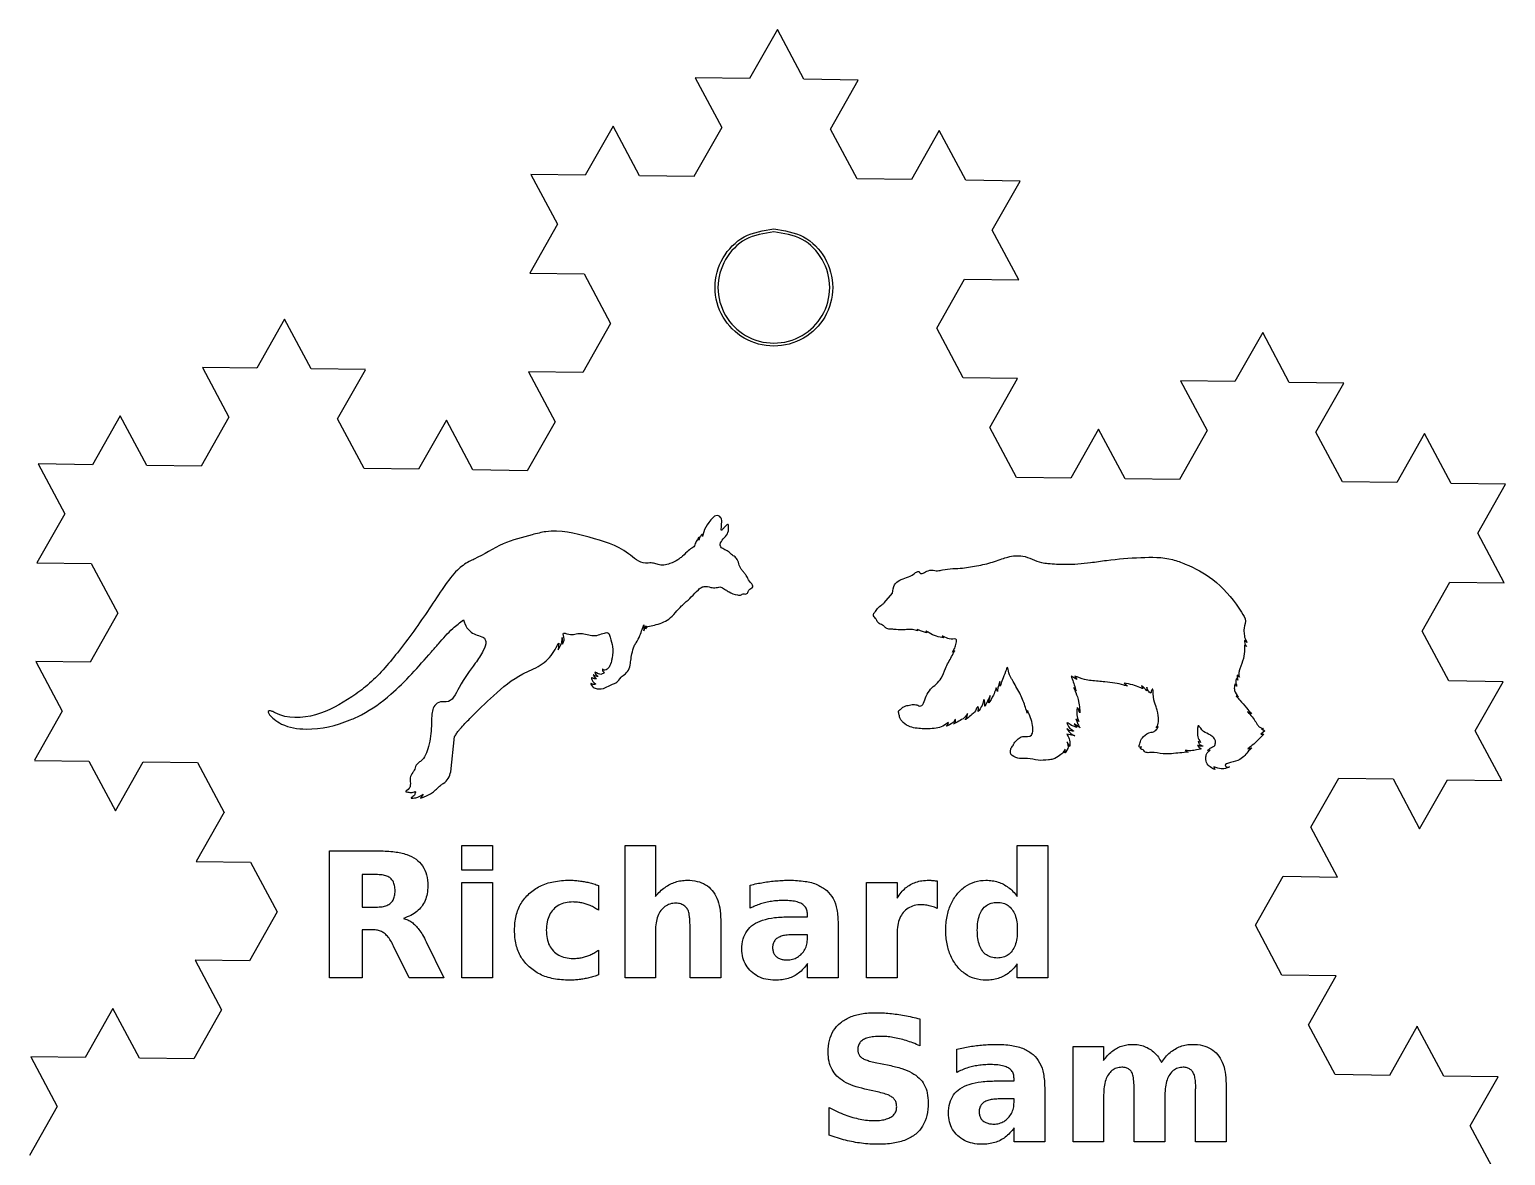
# Model space of a CAD drawing. Extents: x 18.9 to 84.9, y 17.1 to 96.4.
# Drawn here: x 19.1 to 84.9, y 46.2 to 96.4 of the extents above; entities that cross this region are included whole.
import ezdxf

# ---------------------------------------------------------------- set-up
doc = ezdxf.new("R2010")
doc.units = 0
doc.layers.get('0').update_dxf_attribs({"linetype": 'CONTINUOUS'})

msp = doc.modelspace()

# ---------------------------------------------------------------- linework, layer by layer
at = {"color": 7}
for points in [[(52.415824, 96.415507), (51.176079, 94.2291)], [(53.600361, 94.195403), (52.415824, 96.415507)], [(48.751763, 94.262738), (49.936333, 92.042693), (48.696588, 89.856285)], [(51.17648, 94.229808), (48.751579, 94.262413)], [(54.785735, 91.976775), (56.025078, 94.162473), (53.600578, 94.195787)], [(45.087702, 92.109969), (43.847589, 89.922912)], [(46.272239, 89.889865), (45.087334, 92.109319)], [(55.970272, 89.756671), (54.785333, 91.976066)], [(60.81887, 89.689336), (59.634333, 91.90944), (58.394588, 89.723033)], [(41.422804, 89.955724), (42.607836, 87.73649)], [(43.847522, 89.922794), (41.42308, 89.95621)], [(48.696957, 89.856935), (46.272089, 89.889599)], [(58.394989, 89.723741), (55.970088, 89.756346)], [(62.004244, 87.470707), (63.243588, 89.656406), (60.819088, 89.689719)], [(42.608178, 87.737095), (41.36809, 85.550083)], [(63.188781, 85.250604), (62.003834, 87.469984)], [(41.367998, 85.54992), (43.79259, 85.51677)], [(43.792715, 85.51699), (44.977345, 83.297049)], [(59.524721, 83.097834), (60.764089, 85.283577), (63.188588, 85.250264)], [(30.430622, 83.497415), (29.1906, 81.310521)], [(31.615158, 81.27731), (30.430345, 83.496928)], [(44.977253, 83.296887), (43.7376, 81.110642)], [(60.709257, 80.877731), (59.524344, 83.09717)], [(75.255887, 80.677203), (74.071352, 82.897305), (72.831607, 80.710898)], [(26.765725, 81.34317), (27.950854, 79.124113)], [(29.190442, 81.310242), (26.766101, 81.343834)], [(34.039877, 81.244382), (31.615099, 81.277206)], [(32.799697, 79.057208), (34.0396, 81.243895)], [(43.737909, 81.111188), (41.3131, 81.143955)], [(41.313192, 81.144117), (42.497855, 78.924235)], [(63.133975, 80.844801), (60.709098, 80.87745)], [(61.893795, 78.657626), (63.133598, 80.844137)], [(70.40729, 80.744537), (71.591862, 78.52449), (70.352117, 76.338083)], [(72.832009, 80.711606), (70.407106, 80.744212)], [(76.441262, 78.458573), (77.680606, 80.644272), (75.256104, 80.677586)], [(23.101664, 79.190401), (21.862102, 77.004317)], [(24.286201, 76.970296), (23.101848, 79.190725)], [(27.951097, 79.124541), (26.711102, 76.937692)], [(33.984233, 76.837103), (32.799855, 79.057487)], [(37.649131, 78.991348), (36.40911, 76.804454)], [(38.833667, 76.771243), (37.648855, 78.990861)], [(42.497729, 78.924013), (41.258109, 76.737828)], [(63.078332, 76.437522), (61.893853, 78.657729)], [(66.743229, 78.591767), (65.503116, 76.40471)], [(67.927767, 76.371663), (66.742861, 78.591118)], [(77.625799, 76.238469), (76.44086, 78.457865)], [(82.474397, 76.171135), (81.28986, 78.391239), (80.050115, 76.204831)], [(21.86232, 77.004702), (19.437589, 77.03764), (20.622344, 74.817921)], [(26.710918, 76.937367), (24.286603, 76.971005)], [(36.408952, 76.804175), (33.98461, 76.837767)], [(41.258386, 76.738315), (38.833609, 76.771139)], [(65.503049, 76.404593), (63.078608, 76.438009)], [(70.352485, 76.338733), (67.927616, 76.371398)], [(80.050517, 76.20554), (77.625615, 76.238145)], [(83.659771, 73.952506), (84.899115, 76.138205), (82.474615, 76.171518)], [(20.62214, 74.817527), (19.382598, 72.631513)], [(48.91387, 73.635172), (48.91387, 73.774062)], [(49.070821, 73.804256), (49.070821, 73.91899)], [(84.844309, 71.732402), (83.659361, 73.951783)], [(19.382796, 72.631828), (21.807099, 72.598199)], [(21.807514, 72.598899), (22.991852, 70.378479)], [(51.210869, 71.753145), (51.128152, 71.875928)], [(57.184605, 70.838504), (57.552952, 71.277083)], [(81.180248, 69.579633), (82.419616, 71.765376), (84.844116, 71.732063)], [(22.992051, 70.378795), (21.752107, 68.192072)], [(46.381442, 69.65977), (46.459921, 69.861057), (46.459921, 69.599381), (46.549, 69.824825), (46.549, 69.683921), (46.629595, 69.790604)], [(42.822487, 69.291406), (42.828837, 69.001553)], [(58.658024, 69.656682), (58.664851, 69.598093)], [(59.034937, 69.591396), (59.103469, 69.50937)], [(59.768206, 69.363738), (59.843591, 69.281715)], [(73.362788, 69.079171), (73.258283, 69.166216)], [(82.364785, 67.359529), (81.179871, 69.578969)], [(42.6613, 69.045831), (42.637964, 68.751953)], [(60.32844, 68.707545), (60.222217, 68.640587)], [(73.362788, 68.896709), (73.258283, 68.948602)], [(21.751871, 68.191622), (19.3276, 68.22537)], [(19.32799, 68.226025), (20.512354, 66.00565)], [(44.659225, 67.016876), (45.024029, 67.19602)], [(62.356878, 67.127305), (62.348306, 67.333201)], [(65.690869, 67.579274), (65.769678, 67.428621), (65.52297, 67.579274)], [(67.887252, 67.267918), (68.036305, 67.12898)], [(72.915632, 67.127332), (72.84539, 67.229445)], [(72.960177, 67.400186), (72.881368, 67.46045)], [(73.030435, 67.529083), (72.943059, 67.639562)], [(84.789504, 67.326599), (82.364626, 67.359249)], [(83.549324, 65.139424), (84.789127, 67.325934)], [(62.235228, 66.887929), (62.182121, 67.058675)], [(65.743982, 66.914712), (65.639471, 67.060347)], [(68.665066, 67.154089), (68.726743, 67.016823)], [(68.901498, 67.077087), (68.892925, 66.914712)], [(72.985876, 66.648579), (72.889936, 66.682056)], [(20.512526, 66.00592), (19.27261, 63.819244)], [(63.57329, 66.04258), (63.564717, 65.922054)], [(73.563239, 65.895294), (73.388487, 65.98067)], [(60.045695, 65.510259), (59.793907, 65.337862)], [(65.918731, 65.265861), (65.656606, 65.453345), (65.779957, 65.282598)], [(65.867333, 65.547087), (65.735414, 65.667612)], [(69.408617, 65.32445), (69.321243, 65.272555)], [(74.108053, 65.239104), (74.010396, 65.220689), (74.16459, 65.135316), (73.984699, 64.993031), (74.120044, 64.993031)], [(37.842478, 63.313191), (38.018519, 64.875177)], [(65.684016, 64.91433), (65.334515, 64.98296)], [(71.296615, 64.621399), (71.183542, 64.664921)], [(84.733858, 62.919322), (83.549382, 65.139527)], [(70.606177, 64.261497), (70.746662, 64.184493)], [(71.718072, 64.278245), (71.605, 64.261497)], [(73.407334, 64.33851), (73.582086, 64.382034)], [(19.272346, 63.818746), (21.697108, 63.785928)], [(21.697063, 63.785816), (22.881865, 61.56621)], [(22.881601, 61.565712), (24.121609, 63.752616)], [(24.121781, 63.752886), (26.546131, 63.719309)], [(26.546499, 63.719959), (27.730885, 61.499587)], [(71.88426, 63.526638), (71.937369, 63.404438)], [(76.2212, 60.833886), (77.460636, 63.019747)], [(77.460544, 63.019585), (79.885136, 62.986434)], [(79.885261, 62.986655), (81.069892, 60.766713)], [(81.0698, 60.766551), (82.309637, 62.95312)], [(82.30998, 62.953725), (84.734134, 62.919808)], [(36.608081, 62.308772), (36.502033, 62.129628)], [(27.731036, 61.499853), (26.491141, 59.313182)], [(77.405738, 58.613782), (76.220891, 60.83334)], [(46.97703, 56.21184), (46.97703, 54.123767), (45.620353, 54.123767), (45.620353, 60.020393), (46.97703, 60.020393), (46.97703, 57.74663)], [(63.120749, 57.74663), (63.120749, 60.020393), (64.485007, 60.020393), (64.485007, 54.123767), (63.120749, 54.123767), (63.120749, 54.737683)], [(26.490855, 59.312678), (28.915641, 59.27987)], [(28.915573, 59.279749), (30.100388, 57.060135)], [(33.891524, 56.264895), (33.891524, 54.123767), (32.432527, 54.123767), (32.432527, 59.781649), (34.660814, 59.781649)], [(34.50544, 58.724348), (33.891524, 58.724348), (33.891524, 57.272931), (34.50544, 57.272931)], [(73.741677, 56.461013), (74.981146, 58.646933)], [(74.98102, 58.646711), (77.405645, 58.61362)], [(44.441785, 58.23549), (44.441785, 57.128923)], [(51.206228, 57.219874), (51.206228, 58.254437)], [(57.754668, 56.079205), (57.754668, 54.123767), (56.397991, 54.123767), (56.397991, 58.368126), (57.754668, 58.368126), (57.754668, 57.670838)], [(59.547151, 58.440151), (59.55094, 57.212296)], [(30.10011, 57.059645), (28.860641, 54.873725)], [(49.887449, 56.708278), (49.887449, 54.123767), (48.523189, 54.123767), (48.523189, 54.544412), (48.523189, 56.094363)], [(52.960818, 56.840914), (53.760423, 56.840914), (53.760423, 56.947022)], [(34.304592, 56.264895), (33.891524, 56.264895)], [(53.760423, 55.878354), (53.760423, 56.033728), (53.055557, 56.033728)], [(55.12847, 56.545327), (55.12847, 54.123767), (53.760423, 54.123767), (53.760423, 54.752843)], [(74.926213, 54.240907), (73.741401, 56.460526)], [(36.748887, 55.730561), (37.540914, 54.123767), (35.987175, 54.123767), (35.297467, 55.52971)], [(44.441785, 55.359178), (44.441785, 54.248825)], [(26.436049, 54.906875), (27.620897, 52.687319)], [(28.860767, 54.873946), (26.436143, 54.907041)], [(77.350933, 54.207978), (74.926147, 54.24079)], [(76.110753, 52.020805), (77.350648, 54.207476)], [(22.77199, 52.754109), (21.532152, 50.567538)], [(23.956527, 50.534005), (22.771896, 52.753944)], [(27.620588, 52.686774), (26.381151, 50.50091)], [(58.773618, 52.283519), (58.773618, 51.086001)], [(77.295287, 49.800701), (76.110904, 52.021071)], [(80.960187, 51.954945), (79.720166, 49.76805)], [(82.144722, 49.73484), (80.959911, 51.954458)], [(60.422094, 49.899856), (60.422094, 50.934419)], [(66.970521, 48.89182), (66.970521, 46.803749), (65.606263, 46.803749), (65.606263, 51.048105), (66.970521, 51.048105), (66.970521, 50.426612)], [(21.53181, 50.566934), (19.107644, 50.600837)], [(19.107929, 50.60134), (20.292398, 48.381115)], [(26.381245, 50.501075), (23.956653, 50.534226)], [(56.784073, 50.343239), (57.405569, 50.218184)], [(62.176681, 49.520896), (62.976289, 49.520896), (62.976289, 49.627004)], [(72.435143, 49.38826), (72.435143, 46.803749), (71.070885, 46.803749), (71.070885, 49.016878)], [(79.720008, 49.767772), (77.295655, 49.801351)], [(84.569442, 49.701911), (82.144664, 49.734737)], [(83.329262, 47.514738), (84.569166, 49.701424)], [(56.878815, 49.032036), (56.314163, 49.157094)], [(64.344336, 49.225306), (64.344336, 46.803749), (62.976289, 46.803749), (62.976289, 47.432823)], [(69.702826, 48.888031), (69.702826, 46.803749), (68.338568, 46.803749), (68.338568, 49.016878)], [(20.292466, 48.381236), (19.052654, 46.194709)], [(54.730108, 47.099336), (54.730108, 48.330959)], [(62.976289, 48.558336), (62.976289, 48.71371), (62.271423, 48.71371)], [(84.513797, 45.294633), (83.329413, 47.515004)]]:
    msp.add_lwpolyline(points, dxfattribs=at)
for points in [[(52.260376, 87.519722)], [(52.260376, 87.387431)], [(38.417241, 70.088506)], [(38.344311, 60.020393), (39.700988, 60.020393), (39.700988, 58.913829), (38.344311, 58.913829)], [(38.344311, 58.368126), (39.700988, 58.368126), (39.700988, 54.123767), (38.344311, 54.123767)], [(44.441785, 58.23549)], [(63.120749, 57.74663)], [(49.887449, 56.708278)], [(55.12847, 56.545327)], [(62.226402, 54.999165)], [(58.773618, 52.283519)], [(69.547452, 50.343239)], [(64.344336, 49.225306)]]:
    msp.add_lwpolyline(points, close=True, dxfattribs=at)
for points, knots in [([(52.260376, 87.519722), (51.797955, 87.447998), (50.887592, 87.306796), (49.883117, 86.268207), (49.509554, 84.910375), (49.883117, 83.538395), (50.887592, 82.541544), (52.260376, 82.171681), (53.63316, 82.541544), (54.637636, 83.538394), (55.0112, 84.910375), (54.637636, 86.268207), (53.63316, 87.306796), (52.722796, 87.447998), (52.260376, 87.519722)], [0, 0, 0, 0, 1.371679, 2.700411, 4.066284, 5.432157, 6.760889, 8.132568, 9.504248, 10.832981, 12.198854, 13.564727, 14.89346, 16.26514, 16.26514, 16.26514, 16.26514]), ([(52.260376, 87.387431), (52.699786, 87.319527), (53.564395, 87.185916), (54.518566, 86.199648), (54.87224, 84.910247), (54.518566, 83.607462), (53.564395, 82.660667), (52.260376, 82.3106), (50.956358, 82.660667), (50.002188, 83.607462), (49.648514, 84.910247), (50.002188, 86.199648), (50.956358, 87.185916), (51.820966, 87.319527), (52.260376, 87.387431)], [0, 0, 0, 0, 1.303271, 2.564393, 3.861498, 5.158602, 6.419724, 7.722995, 9.026265, 10.287386, 11.584491, 12.881595, 14.142717, 15.445986, 15.445986, 15.445986, 15.445986]), ([(51.128152, 71.875928), (51.094876, 71.939919), (51.039455, 72.046493), (50.9599, 72.159406), (50.881476, 72.249742), (50.804274, 72.339185), (50.750001, 72.446319), (50.687943, 72.586784), (50.659922, 72.768062), (50.519911, 72.904866), (50.377972, 72.986738), (50.263453, 73.115735), (50.105735, 73.19793), (49.972196, 73.258039), (49.889037, 73.32328), (49.867258, 73.400568), (49.878583, 73.627861), (50.215858, 73.837909), (50.244715, 74.131632), (50.228792, 74.404392), (50.076773, 74.230444), (50.005473, 74.167427), (49.85755, 73.95888), (49.985514, 74.481325), (49.888721, 74.663957), (49.658439, 74.817992), (49.324678, 74.416173), (49.148247, 74.099076), (49.089432, 73.875125), (49.070821, 73.804256)], [0, 0, 0, 0, 0.216199, 0.360068, 0.412759, 0.575269, 0.712404, 0.770807, 1.036402, 1.241456, 1.330071, 1.527995, 1.749519, 1.855308, 1.97106, 2.050593, 2.084909, 2.649648, 2.96446, 3.079107, 3.238456, 3.38652, 3.45241, 3.880502, 4.074686, 4.136226, 4.671288, 5.138813, 5.355251, 5.355251, 5.355251, 5.355251]), ([(48.91387, 73.774062), (48.884273, 73.724084), (48.819372, 73.614492), (48.742769, 73.475642), (48.700548, 73.336075), (48.549254, 73.25921), (48.365283, 73.096707), (48.170025, 72.91046), (47.92349, 72.717094), (47.590421, 72.562247), (47.227248, 72.494833), (46.962761, 72.593602), (46.775443, 72.639677), (46.317111, 72.559194), (45.508796, 73.352101), (44.027394, 73.776203), (42.514721, 74.163348), (41.239976, 73.811629), (40.118587, 73.542191), (39.264025, 72.950669), (38.545279, 72.638606), (38.040308, 72.265511), (37.494616, 71.504694), (36.664997, 70.232393), (35.584617, 68.719405), (34.434768, 67.374298), (33.184524, 66.457498), (31.886037, 65.717351), (30.526311, 65.651804), (29.922638, 65.985771), (29.835412, 66.030908), (29.687115, 66.033786), (29.701689, 65.932047), (29.787584, 65.810782), (29.989325, 65.625273), (30.493201, 65.293205), (31.703145, 65.119759), (32.922418, 65.410253), (34.18105, 65.992479), (35.482565, 66.933389), (36.405231, 67.994945), (36.979228, 68.655345)], [0, 0, 0, 0, 0.173855, 0.381232, 0.481689, 0.590416, 0.864338, 1.226362, 1.397056, 1.800984, 2.330127, 2.425459, 2.645481, 2.901609, 3.768975, 5.66322, 7.621351, 8.23547, 9.604515, 11.053564, 11.304735, 11.954132, 12.902907, 14.092539, 16.518173, 18.483406, 19.356303, 21.155508, 22.959945, 23.038656, 23.188024, 23.299312, 23.334553, 23.462591, 23.748638, 24.14734, 25.259383, 27.272915, 27.826697, 29.41729, 32.035793, 32.035793, 32.035793, 32.035793]), ([(49.070821, 73.91899), (49.037805, 73.884689), (48.974544, 73.818968), (48.935127, 73.714246), (48.918906, 73.653903), (48.91387, 73.635172)], [0, 0, 0, 0, 0.141366, 0.270864, 0.329158, 0.329158, 0.329158, 0.329158]), ([(57.552952, 71.277083), (57.56963, 71.411364), (57.613221, 71.762343), (58.092896, 71.960738), (58.474956, 72.067336), (58.617484, 72.245929), (58.755336, 72.237544), (58.803315, 72.060512), (59.139272, 72.338126), (59.379652, 72.290721), (59.597085, 72.267987), (59.862503, 72.331247), (60.232394, 72.374629), (60.650578, 72.385127), (61.156765, 72.471283), (61.755296, 72.560706), (62.301033, 72.762883), (62.821188, 72.927947), (63.456186, 73.006599), (64.000731, 72.649694), (64.650444, 72.584849), (65.378565, 72.539633), (66.252933, 72.615235), (67.369369, 72.784491), (68.585767, 72.877784), (69.798101, 72.894767), (70.867048, 72.482611), (71.984405, 71.909482), (72.731973, 71.024357), (73.163479, 70.369033), (73.3801, 70.036443), (73.199359, 69.717886), (73.243324, 69.462129), (73.260007, 69.270662), (73.331058, 69.138287), (73.362788, 69.079171)], [0, 0, 0, 0, 0.385152, 1.006697, 1.355014, 1.573266, 1.651728, 1.68758, 2.067321, 2.3676, 2.491719, 2.711561, 3.179461, 3.609083, 3.963502, 4.718596, 5.419194, 5.699932, 6.36315, 7.248984, 7.538869, 8.312104, 9.438124, 10.161337, 11.697598, 13.117354, 13.717387, 15.116328, 16.848632, 17.071107, 17.510515, 17.913902, 18.03634, 18.283332, 18.482639, 18.482639, 18.482639, 18.482639]), ([(46.629595, 69.790604), (46.73004, 69.809503), (47.056336, 69.870897), (47.660766, 70.077435), (47.976594, 70.579027), (48.336782, 70.880265), (48.59489, 71.111902), (48.822966, 71.374383), (49.02786, 71.542229), (49.153126, 71.572905), (49.312203, 71.581644), (49.4961, 71.502635), (49.704477, 71.517878), (49.875674, 71.574304), (50.020721, 71.473023), (50.154868, 71.402484), (50.342764, 71.26788), (50.547366, 71.209694), (50.77657, 71.167729), (50.877757, 71.267177), (51.027584, 71.196329), (51.115835, 71.322298), (51.145076, 71.466644), (51.367542, 71.511216), (51.287861, 71.689825), (51.231683, 71.736027), (51.210869, 71.753145)], [0, 0, 0, 0, 0.307946, 1.00036, 1.829958, 2.00467, 2.409629, 2.866913, 3.052298, 3.188652, 3.245118, 3.528575, 3.763237, 3.863533, 4.047579, 4.242221, 4.333012, 4.73322, 4.904027, 4.953244, 5.134679, 5.271747, 5.340038, 5.572635, 5.713388, 5.796236, 5.796236, 5.796236, 5.796236]), ([(58.664851, 69.598093), (58.632398, 69.610075), (58.559594, 69.636955), (58.461371, 69.648616), (58.309991, 69.67182), (58.067727, 69.618237), (57.776813, 69.65044), (57.52189, 69.665459), (57.342418, 69.670458), (57.230366, 69.745466), (57.123646, 69.854002), (56.966007, 69.896733), (56.86513, 70.020729), (56.815631, 70.153451), (56.686145, 70.228782), (56.709916, 70.369535), (56.794621, 70.458741), (56.880144, 70.612987), (57.045237, 70.731608), (57.149715, 70.811744), (57.184605, 70.838504)], [0, 0, 0, 0, 0.10344, 0.232053, 0.295363, 0.561691, 0.959955, 1.16533, 1.333822, 1.485147, 1.554609, 1.788914, 1.948277, 2.011671, 2.212511, 2.325677, 2.379078, 2.581266, 2.845001, 2.97723, 2.97723, 2.97723, 2.97723]), ([(38.417262, 70.088498), (38.433204, 70.030864), (38.48571, 69.841038), (38.712637, 69.49356), (39.072102, 69.389196), (39.347493, 69.287757), (39.459089, 69.044026), (39.263125, 68.630755), (38.829189, 67.964911), (38.281821, 67.311879), (37.885834, 66.357889), (37.421565, 66.459667), (37.067346, 66.309081), (36.977551, 65.82465), (36.991434, 65.197496), (36.902, 64.502179), (36.687731, 63.881848), (36.394545, 63.710842), (36.268392, 63.593787), (36.251402, 63.401125), (36.118532, 63.242507), (36.006987, 63.050607), (36.048406, 62.85578), (36.039973, 62.696359), (36.034675, 62.553792), (35.759782, 62.415214), (35.984548, 62.402958), (36.080671, 62.342914), (36.309718, 62.472054), (36.245357, 62.328726), (36.231111, 62.237154), (36.011535, 62.112424), (36.236572, 62.1419), (36.394212, 62.163841), (36.532286, 62.257409), (36.608081, 62.308772)], [0, 0, 0, 0, 0.179783, 0.592146, 1.169875, 1.258951, 1.457344, 1.872512, 2.543194, 3.84247, 4.710677, 4.873659, 5.204194, 5.736656, 6.196682, 7.118682, 7.88003, 7.956988, 8.135932, 8.370303, 8.495992, 8.753178, 8.997487, 9.068344, 9.230088, 9.444592, 9.535441, 9.722037, 9.885658, 9.946029, 10.083007, 10.245494, 10.338193, 10.55268, 10.81371, 10.81371, 10.81371, 10.81371]), ([(36.979228, 68.655345), (37.085806, 68.775856), (37.398424, 69.129339), (37.839512, 69.64999), (38.252616, 69.96355), (38.417241, 70.088506)], [0, 0, 0, 0, 0.482981, 1.416691, 2.035302, 2.035302, 2.035302, 2.035302]), ([(42.637964, 68.751953), (42.657446, 68.786038), (42.717141, 68.890478), (42.808881, 69.064348), (42.818139, 69.218847), (42.822487, 69.291406)], [0, 0, 0, 0, 0.118076, 0.361794, 0.577615, 0.577615, 0.577615, 0.577615]), ([(42.828837, 69.001553), (42.839644, 69.020895), (42.878696, 69.090789), (42.940268, 69.238062), (42.797032, 69.547175), (43.094645, 69.434645), (43.304258, 69.413305), (43.584707, 69.50578), (43.960186, 69.426488), (44.359965, 69.313508), (44.887003, 69.618575), (44.981248, 69.209905), (45.094786, 68.87787), (45.072018, 68.50262), (45.005861, 68.197871), (44.94617, 67.989996), (44.790857, 67.832687), (44.69067, 67.844925), (44.656681, 67.847383), (44.602866, 67.907977), (44.617816, 67.841688), (44.623597, 67.792059), (44.727217, 67.735978), (44.601484, 67.677239), (44.500236, 67.605766), (44.22028, 67.80581), (44.308262, 67.673493), (44.317641, 67.621789), (44.429173, 67.55706), (44.346334, 67.565216), (44.296809, 67.563294), (44.170205, 67.666213), (44.240929, 67.568706), (44.255681, 67.519377), (44.392337, 67.441043), (44.27966, 67.462527), (44.226195, 67.454711), (44.088571, 67.527851), (44.169589, 67.395013), (44.162727, 67.310075), (44.35225, 67.223777), (44.259538, 67.203266), (44.197651, 67.192302), (44.06112, 67.2944), (44.155946, 67.105685), (44.319904, 66.989177), (44.526826, 67.006068), (44.659225, 67.016876)], [0, 0, 0, 0, 0.066076, 0.23877, 0.50568, 0.65139, 0.950112, 1.207605, 1.493713, 2.071434, 2.533217, 2.720365, 3.149831, 3.651802, 3.799112, 4.083951, 4.321379, 4.338582, 4.380861, 4.438284, 4.465148, 4.529509, 4.617215, 4.682482, 4.833762, 5.070413, 5.118096, 5.213213, 5.286827, 5.317857, 5.395232, 5.503536, 5.549634, 5.648027, 5.742383, 5.78807, 5.88689, 5.982577, 6.052292, 6.196129, 6.326241, 6.356093, 6.431826, 6.548148, 6.637785, 6.846584, 7.217539, 7.217539, 7.217539, 7.217539]), ([(45.024029, 67.19602), (45.051627, 67.206058), (45.147979, 67.241103), (45.33261, 67.343768), (45.435384, 67.547869), (45.636602, 67.662702), (45.804948, 67.843119), (45.853129, 68.085991), (45.881605, 68.335075), (45.933856, 68.588829), (45.984642, 68.866857), (46.150811, 69.114944), (46.28596, 69.357705), (46.351817, 69.566047), (46.381442, 69.65977)], [0, 0, 0, 0, 0.088278, 0.308198, 0.614878, 0.732726, 0.997046, 1.324878, 1.451649, 1.751195, 2.104785, 2.281065, 2.640847, 2.935033, 2.935033, 2.935033, 2.935033]), ([(59.103469, 69.50937), (59.047753, 69.520486), (58.925805, 69.544817), (58.780223, 69.604879), (58.688114, 69.643927), (58.658024, 69.656682)], [0, 0, 0, 0, 0.170086, 0.372279, 0.470377, 0.470377, 0.470377, 0.470377]), ([(59.843591, 69.281715), (59.730585, 69.300697), (59.498202, 69.339733), (59.237288, 69.475586), (59.083952, 69.563344), (59.034937, 69.591396)], [0, 0, 0, 0, 0.341784, 0.702842, 0.872484, 0.872484, 0.872484, 0.872484]), ([(60.222217, 68.640587), (60.272462, 68.720219), (60.363623, 68.864697), (60.389224, 69.048328), (60.440561, 69.267691), (60.116017, 69.191536), (59.943734, 69.300299), (59.811141, 69.348221), (59.768206, 69.363738)], [0, 0, 0, 0, 0.274379, 0.49781, 0.592739, 0.842368, 1.124836, 1.260104, 1.260104, 1.260104, 1.260104]), ([(73.258283, 69.166216), (73.259377, 69.146856), (73.262739, 69.087334), (73.277568, 68.984475), (73.334602, 68.925737), (73.362788, 68.896709)], [0, 0, 0, 0, 0.058469, 0.179765, 0.298277, 0.298277, 0.298277, 0.298277]), ([(38.018519, 64.875177), (38.033777, 64.900038), (38.080726, 64.976536), (38.156423, 65.096897), (38.369586, 65.343645), (38.886301, 65.892219), (39.785991, 66.741464), (40.686393, 67.528044), (41.583702, 67.903032), (42.233659, 68.270788), (42.519433, 68.788716), (42.6613, 69.045831)], [0, 0, 0, 0, 0.087534, 0.269353, 0.42544, 1.064312, 2.528268, 4.156332, 4.57431, 5.451864, 6.316975, 6.316975, 6.316975, 6.316975]), ([(59.793907, 65.337862), (59.694947, 65.304926), (59.481572, 65.233912), (59.196809, 65.228582), (58.810369, 65.224674), (58.417817, 65.257021), (58.076163, 65.439064), (57.945965, 65.601188), (57.870622, 65.726113), (57.843886, 65.857807), (57.833312, 65.955329), (57.808204, 66.030319), (57.872403, 66.066779), (57.948754, 66.126302), (58.037674, 66.216158), (58.16103, 66.255377), (58.307342, 66.281888), (58.474615, 66.326636), (58.649608, 66.293159), (58.913132, 66.165308), (59.04306, 66.846552), (59.4135, 67.124756), (59.771201, 67.508124), (59.917884, 67.964034), (60.144549, 68.357652), (60.282766, 68.620641), (60.32844, 68.707545)], [0, 0, 0, 0, 0.3113, 0.67121, 0.845202, 1.47377, 1.832137, 1.962118, 2.09408, 2.266862, 2.353933, 2.398424, 2.481711, 2.530399, 2.700974, 2.846327, 2.910146, 3.148781, 3.352784, 3.443006, 3.962588, 4.662759, 5.014458, 5.484, 6.080815, 6.375362, 6.375362, 6.375362, 6.375362]), ([(73.258283, 68.948602), (73.258067, 68.890664), (73.257342, 68.696022), (73.225786, 68.332956), (73.084855, 68.028662), (73.016443, 67.791949), (72.979384, 67.664915), (73.01477, 67.570763), (73.030435, 67.529083)], [0, 0, 0, 0, 0.17398, 0.584484, 1.080594, 1.164293, 1.328702, 1.459297, 1.459297, 1.459297, 1.459297]), ([(63.564717, 65.922054), (63.538537, 66.006706), (63.452484, 66.284952), (63.277728, 66.776983), (63.017804, 67.168979), (62.844905, 67.50489), (62.734987, 67.652329), (62.687246, 68.074829), (62.569094, 67.670563), (62.45918, 67.461198), (62.388415, 67.230235), (62.356878, 67.127305)], [0, 0, 0, 0, 0.2661, 0.874654, 1.550965, 1.689767, 1.978703, 2.230625, 2.420601, 2.807875, 3.119218, 3.119218, 3.119218, 3.119218]), ([(62.348306, 67.333201), (62.336473, 67.303086), (62.300427, 67.211344), (62.245453, 67.06562), (62.238426, 66.94351), (62.235228, 66.887929)], [0, 0, 0, 0, 0.097196, 0.296099, 0.462273, 0.462273, 0.462273, 0.462273]), ([(65.52297, 67.579274), (65.537521, 67.537722), (65.583768, 67.405659), (65.659907, 67.18493), (65.716191, 67.004033), (65.743982, 66.914712)], [0, 0, 0, 0, 0.13208, 0.419785, 0.700401, 0.700401, 0.700401, 0.700401]), ([(68.036305, 67.12898), (67.979923, 67.14478), (67.79432, 67.196792), (67.461329, 67.276422), (67.075917, 67.312583), (66.622705, 67.353196), (66.161934, 67.391834), (65.831221, 67.523427), (65.690869, 67.579274)], [0, 0, 0, 0, 0.175691, 0.578358, 1.024911, 1.334275, 1.946202, 2.397371, 2.397371, 2.397371, 2.397371]), ([(68.726743, 67.016823), (68.682078, 67.035004), (68.532748, 67.095786), (68.256206, 67.193885), (68.016252, 67.242033), (67.887252, 67.267918)], [0, 0, 0, 0, 0.144697, 0.483768, 0.877984, 0.877984, 0.877984, 0.877984]), ([(72.84539, 67.229445), (72.833611, 67.203118), (72.793264, 67.112941), (72.797593, 66.886618), (72.913968, 66.739489), (72.985876, 66.648579)], [0, 0, 0, 0, 0.08633, 0.295701, 0.634277, 0.634277, 0.634277, 0.634277]), ([(72.881368, 67.46045), (72.879108, 67.439283), (72.871985, 67.372562), (72.867257, 67.257514), (72.899515, 67.170704), (72.915632, 67.127332)], [0, 0, 0, 0, 0.063988, 0.201692, 0.339188, 0.339188, 0.339188, 0.339188]), ([(72.943059, 67.639562), (72.939782, 67.625896), (72.92917, 67.581643), (72.920781, 67.49796), (72.946458, 67.434233), (72.960177, 67.400186)], [0, 0, 0, 0, 0.042257, 0.136838, 0.245341, 0.245341, 0.245341, 0.245341]), ([(62.182121, 67.058675), (62.164751, 67.01055), (62.11042, 66.860019), (62.057142, 66.701306), (61.794471, 66.287553), (61.864461, 66.492799), (61.882705, 66.563076), (61.929186, 66.771202), (61.830197, 66.527484), (61.785445, 66.476856), (61.666133, 66.169916), (61.680898, 66.320338), (61.6747, 66.388899), (61.630132, 66.597215), (61.589656, 66.340323), (61.554256, 66.260131), (61.344393, 65.922774), (61.383412, 66.070716), (61.393587, 66.127548), (61.354576, 66.26795), (61.250182, 65.989257), (61.156155, 65.921957), (60.730977, 65.545148), (60.852469, 65.711951), (60.888136, 65.772262), (60.927614, 65.962953), (60.783058, 65.731605), (60.689635, 65.660016), (60.177862, 65.375666), (60.331183, 65.479238), (60.368453, 65.530517), (60.37933, 65.698196), (60.281586, 65.525803), (60.214564, 65.467714), (59.881302, 65.295039), (59.985934, 65.376755), (60.025035, 65.425711), (60.03824, 65.47975), (60.045695, 65.510259)], [0, 0, 0, 0, 0.147562, 0.461561, 0.75723, 0.82693, 0.968945, 1.083234, 1.197463, 1.428505, 1.608979, 1.659616, 1.775193, 1.906467, 2.01713, 2.25647, 2.497999, 2.542745, 2.632537, 2.709712, 2.842384, 3.148749, 3.507119, 3.557853, 3.668552, 3.785335, 3.894158, 4.170216, 4.557576, 4.589511, 4.664339, 4.779138, 4.859583, 5.05103, 5.29738, 5.32745, 5.398447, 5.490507, 5.490507, 5.490507, 5.490507]), ([(65.639471, 67.060347), (65.669196, 66.982935), (65.759736, 66.747146), (65.870833, 66.54154), (65.933312, 65.826052), (65.873825, 66.028707), (65.850662, 66.084511), (65.787599, 66.229798), (65.773677, 66.001091), (65.757812, 65.83286), (65.827726, 65.650433), (65.867333, 65.547087)], [0, 0, 0, 0, 0.237495, 0.723384, 1.133596, 1.177849, 1.274121, 1.369282, 1.468524, 1.706618, 2.017773, 2.017773, 2.017773, 2.017773]), ([(68.892925, 66.914712), (68.879111, 66.932191), (68.836342, 66.986307), (68.766025, 67.072225), (68.697357, 67.127906), (68.665066, 67.154089)], [0, 0, 0, 0, 0.066873, 0.207046, 0.331469, 0.331469, 0.331469, 0.331469]), ([(69.321243, 65.272555), (69.336966, 65.297589), (69.398113, 65.394946), (69.439075, 65.668701), (69.395322, 65.965868), (69.283896, 66.327162), (69.164833, 66.509957), (69.196182, 67.095543), (69.115435, 66.953687), (69.082336, 66.911014), (69.099902, 66.80472), (69.01937, 66.843261), (68.950847, 66.919405), (68.921129, 67.01436), (68.901498, 67.077087)], [0, 0, 0, 0, 0.088348, 0.343588, 0.799318, 1.003084, 1.421724, 1.769002, 1.797892, 1.86676, 1.952271, 1.985845, 2.083927, 2.274833, 2.274833, 2.274833, 2.274833]), ([(72.889936, 66.682056), (72.94101, 66.623609), (73.093631, 66.448957), (73.320993, 66.189165), (73.491199, 65.982686), (73.563239, 65.895294)], [0, 0, 0, 0, 0.23286, 0.695832, 1.035589, 1.035589, 1.035589, 1.035589]), ([(65.334515, 64.98296), (65.352379, 64.94549), (65.406226, 64.832546), (65.483713, 64.721502), (65.46035, 64.361806), (65.423458, 64.49154), (65.399922, 64.543493), (65.309875, 64.694684), (65.385424, 64.485017), (65.412059, 64.388068), (65.216334, 64.07227), (65.247519, 64.20467), (65.253157, 64.247222), (65.274757, 64.361717), (65.149829, 64.132925), (65.006395, 64.042192), (64.758993, 63.857366), (64.422394, 63.841001), (64.036913, 63.780251), (63.674913, 63.915571), (63.334603, 63.887174), (63.069542, 63.916859), (62.79313, 64.07989), (62.82044, 64.259635), (62.837849, 64.39031), (62.942043, 64.471476), (62.963689, 64.569015), (63.00738, 64.644106), (63.09104, 64.701433), (63.185468, 64.813526), (63.393348, 64.939011), (63.717017, 64.831034), (63.828999, 65.116122), (63.807875, 65.50348), (63.667517, 65.826035), (63.57329, 66.04258)], [0, 0, 0, 0, 0.120047, 0.36185, 0.573517, 0.609812, 0.697345, 0.806351, 0.902359, 1.102752, 1.337115, 1.372406, 1.44422, 1.501585, 1.611505, 1.876795, 2.220358, 2.426812, 2.885367, 3.370499, 3.545998, 3.894592, 4.218333, 4.280981, 4.425815, 4.603171, 4.636374, 4.723216, 4.855673, 4.935543, 5.161681, 5.559179, 5.66726, 6.01025, 6.71086, 6.71086, 6.71086, 6.71086]), ([(73.388487, 65.98067), (73.421735, 65.945189), (73.524256, 65.835782), (73.690258, 65.66166), (73.783367, 65.469382), (73.877455, 65.347966), (73.96228, 65.262629), (74.057876, 65.247202), (74.108053, 65.239104)], [0, 0, 0, 0, 0.146014, 0.450245, 0.715931, 0.778377, 0.912913, 1.061547, 1.061547, 1.061547, 1.061547]), ([(65.779957, 65.282598), (65.745203, 65.29706), (65.640867, 65.340477), (65.517289, 65.364004), (65.295895, 65.556217), (65.39557, 65.361975), (65.40548, 65.249645), (65.710185, 65.104275), (65.533546, 65.133004), (65.454023, 65.126029), (65.294956, 65.277966), (65.419313, 65.107528), (65.497369, 65.004095), (65.621232, 64.944525), (65.684016, 64.91433)], [0, 0, 0, 0, 0.109468, 0.328639, 0.495447, 0.585681, 0.780218, 0.987622, 1.051039, 1.183597, 1.311461, 1.400974, 1.593752, 1.791908, 1.791908, 1.791908, 1.791908]), ([(65.735414, 65.667612), (65.747485, 65.635413), (65.783086, 65.540446), (65.833494, 65.400836), (65.894063, 65.304924), (65.918731, 65.265861)], [0, 0, 0, 0, 0.103237, 0.304481, 0.442763, 0.442763, 0.442763, 0.442763]), ([(70.746662, 64.184493), (70.621335, 64.174222), (70.249547, 64.143754), (69.699794, 64.070746), (69.245652, 64.178636), (68.981726, 64.161121), (68.8128, 64.151355), (68.738899, 64.30485), (68.651321, 64.309019), (68.579884, 64.34558), (68.692706, 64.448545), (68.603357, 64.400557), (68.509481, 64.427932), (68.598802, 64.550909), (68.609682, 64.706348), (68.766469, 64.927163), (68.980149, 65.055323), (69.18215, 65.083269), (69.320922, 65.148803), (69.37679, 65.260702), (69.408617, 65.32445)], [0, 0, 0, 0, 0.377596, 1.120148, 1.64972, 1.740828, 1.925026, 2.105124, 2.140093, 2.193576, 2.284966, 2.332384, 2.394927, 2.528475, 2.63627, 2.894347, 3.280262, 3.349866, 3.50671, 3.71436, 3.71436, 3.71436, 3.71436]), ([(71.605, 64.261497), (71.62291, 64.275799), (71.681732, 64.322769), (71.777435, 64.411581), (71.934889, 64.444162), (71.962295, 64.588104), (71.962436, 64.750932), (71.818141, 64.900599), (71.593025, 65.021435), (71.388, 65.091528), (71.163932, 65.471066), (71.166089, 65.110926), (71.126104, 64.885943), (71.242875, 64.704775), (71.296615, 64.621399)], [0, 0, 0, 0, 0.068617, 0.225358, 0.397975, 0.473321, 0.639014, 0.872703, 1.047199, 1.391706, 1.646008, 1.811756, 2.141367, 2.422388, 2.422388, 2.422388, 2.422388]), ([(71.183542, 64.664921), (71.193179, 64.646894), (71.222905, 64.591288), (71.245706, 64.504618), (71.440994, 64.450887), (71.33934, 64.447364), (71.286016, 64.43754), (71.13631, 64.508555), (71.201591, 64.427525), (71.226844, 64.377925), (71.369799, 64.329783), (71.102744, 64.290248), (70.93442, 64.233195), (70.721236, 64.251576), (70.606177, 64.261497)], [0, 0, 0, 0, 0.060197, 0.18568, 0.310153, 0.341939, 0.424286, 0.540921, 0.579157, 0.661822, 0.747137, 0.866295, 1.142747, 1.466912, 1.466912, 1.466912, 1.466912]), ([(74.120044, 64.993031), (74.07078, 64.942189), (73.922431, 64.789092), (73.696981, 64.556429), (73.495174, 64.404597), (73.407334, 64.33851)], [0, 0, 0, 0, 0.21246, 0.639772, 0.969126, 0.969126, 0.969126, 0.969126]), ([(71.937369, 63.404438), (71.902176, 63.420817), (71.792335, 63.471936), (71.616187, 63.594965), (71.522922, 63.787045), (71.524434, 63.960981), (71.558245, 64.126625), (71.660049, 64.223202), (71.718072, 64.278245)], [0, 0, 0, 0, 0.116525, 0.363679, 0.632707, 0.709153, 0.885559, 1.119352, 1.119352, 1.119352, 1.119352]), ([(73.582086, 64.382034), (73.518026, 64.318698), (73.313488, 64.11647), (73.120233, 63.764623), (72.255558, 63.670516), (72.450665, 63.527712), (72.498947, 63.502167), (72.639378, 63.545546), (72.390532, 63.442903), (72.211241, 63.420023), (72.003003, 63.487921), (71.88426, 63.526638)], [0, 0, 0, 0, 0.264171, 0.843487, 1.44362, 1.47074, 1.533338, 1.62002, 1.732553, 1.995576, 2.344562, 2.344562, 2.344562, 2.344562]), ([(36.502033, 62.129628), (36.556664, 62.150208), (36.738615, 62.218752), (37.066268, 62.372704), (37.300648, 62.638226), (37.559426, 62.815206), (37.760129, 62.997862), (37.814718, 63.206893), (37.842478, 63.313191)], [0, 0, 0, 0, 0.175389, 0.584146, 1.069125, 1.216125, 1.528274, 1.851257, 1.851257, 1.851257, 1.851257]), ([(34.660814, 59.781649), (34.887755, 59.775308), (35.301529, 59.763747), (35.860158, 59.644447), (36.299969, 59.437088), (36.614349, 59.118642), (36.790998, 58.69694), (36.832853, 58.267762), (36.803915, 57.877746), (36.713637, 57.562164), (36.557925, 57.291699), (36.340253, 57.066905), (36.061294, 56.886433), (35.846304, 56.809408), (35.733273, 56.768913)], [0, 0, 0, 0, 0.680039, 1.239888, 1.702186, 2.118762, 2.550868, 3.046514, 3.39941, 3.719558, 4.022529, 4.325989, 4.650081, 5.009367, 5.009367, 5.009367, 5.009367]), ([(34.50544, 57.272931), (34.597991, 57.275789), (34.765911, 57.280974), (34.991444, 57.334876), (35.166482, 57.432257), (35.286039, 57.582677), (35.350924, 57.779665), (35.367842, 58.003482), (35.350981, 58.226514), (35.286037, 58.421174), (35.166075, 58.569025), (34.991004, 58.663874), (34.765782, 58.716498), (34.59798, 58.721557), (34.50544, 58.724348)], [0, 0, 0, 0, 0.277289, 0.503095, 0.689409, 0.866962, 1.065541, 1.302392, 1.536729, 1.732932, 1.908525, 2.093777, 2.319269, 2.59653, 2.59653, 2.59653, 2.59653]), ([(41.341887, 57.879266), (41.498894, 57.998868), (41.824249, 58.246711), (42.452827, 58.432839), (42.9742, 58.477211), (43.358785, 58.466017), (43.577797, 58.446007), (43.794942, 58.411089), (44.011853, 58.367241), (44.228418, 58.30935), (44.37034, 58.260222), (44.441785, 58.23549)], [0, 0, 0, 0, 0.587893, 1.218246, 1.931198, 2.15236, 2.371826, 2.590445, 2.81184, 3.035527, 3.262287, 3.262287, 3.262287, 3.262287]), ([(46.97703, 57.74663), (47.044701, 57.823767), (47.174732, 57.971987), (47.394193, 58.156013), (47.623653, 58.297287), (47.865454, 58.398556), (48.122964, 58.458264), (48.451325, 58.479972), (48.827998, 58.443636), (49.21956, 58.292426), (49.525921, 58.027466), (49.741523, 57.665695), (49.868178, 57.214106), (49.88071, 56.885171), (49.887449, 56.708278)], [0, 0, 0, 0, 0.307499, 0.590862, 0.855459, 1.113119, 1.373871, 1.6445, 2.09782, 2.49847, 2.883387, 3.289605, 3.744914, 4.274642, 4.274642, 4.274642, 4.274642]), ([(51.206228, 58.254437), (51.303045, 58.276847), (51.496187, 58.321553), (51.788342, 58.374265), (52.081198, 58.414888), (52.374132, 58.447467), (52.667462, 58.466067), (53.095334, 58.476118), (53.614347, 58.443123), (54.1945, 58.311828), (54.48444, 58.108545), (54.616874, 58.015693)], [0, 0, 0, 0, 0.298096, 0.59468, 0.890217, 1.184977, 1.478652, 1.771783, 2.467959, 3.040412, 3.521743, 3.521743, 3.521743, 3.521743]), ([(54.616874, 58.015693), (54.720598, 57.900005), (54.940914, 57.654276), (55.101958, 57.130219), (55.119129, 56.751399), (55.12847, 56.545327)], [0, 0, 0, 0, 0.461663, 0.980605, 1.599663, 1.599663, 1.599663, 1.599663]), ([(57.754668, 57.670838), (57.812952, 57.757097), (57.924332, 57.921936), (58.1267, 58.127526), (58.349157, 58.285026), (58.59745, 58.394228), (58.873514, 58.457665), (59.083181, 58.472022), (59.215796, 58.46984), (59.265099, 58.467405), (59.319026, 58.462257), (59.382479, 58.458847), (59.459513, 58.450688), (59.516144, 58.443879), (59.547151, 58.440151)], [0, 0, 0, 0, 0.311805, 0.595854, 0.860087, 1.124941, 1.404066, 1.705895, 1.752641, 1.80197, 1.853931, 1.915131, 1.992558, 2.086255, 2.086255, 2.086255, 2.086255]), ([(63.120749, 54.737683), (63.058501, 54.659772), (62.938831, 54.50999), (62.730256, 54.324545), (62.507648, 54.181611), (62.265082, 54.083099), (62.001145, 54.025606), (61.65192, 54.002618), (61.229502, 54.055124), (60.778382, 54.274099), (60.409665, 54.629767), (60.129151, 55.090261), (59.961415, 55.64219), (59.913392, 56.242033), (59.961405, 56.841377), (60.128764, 57.392461), (60.411, 57.851065), (60.777876, 58.208485), (61.229278, 58.428787), (61.65122, 58.481915), (61.999419, 58.458352), (62.262398, 58.399758), (62.50374, 58.297814), (62.728259, 58.156976), (62.938089, 57.972605), (63.058343, 57.823834), (63.120749, 57.74663)], [0, 0, 0, 0, 0.298739, 0.57432, 0.833063, 1.088753, 1.355381, 1.63984, 2.136471, 2.613312, 3.117324, 3.652806, 4.214136, 4.831439, 5.448324, 6.008449, 6.542137, 7.047595, 7.524986, 8.021675, 8.304064, 8.569739, 8.825846, 9.086146, 9.361836, 9.659248, 9.659248, 9.659248, 9.659248]), ([(41.341887, 54.601258), (41.211442, 54.74273), (40.946992, 55.029536), (40.734918, 55.61031), (40.672283, 56.242019), (40.734824, 56.873323), (40.946839, 57.453087), (41.21143, 57.738528), (41.341887, 57.879266)], [0, 0, 0, 0, 0.572446, 1.16052, 1.813367, 2.465796, 3.052696, 3.623507, 3.623507, 3.623507, 3.623507]), ([(44.441785, 57.128923), (44.380882, 57.168585), (44.261873, 57.246087), (44.075018, 57.339692), (43.88772, 57.411918), (43.698273, 57.463405), (43.505097, 57.493731), (43.256887, 57.506229), (42.966822, 57.480242), (42.657976, 57.368315), (42.410228, 57.177319), (42.22998, 56.917988), (42.12612, 56.597532), (42.097165, 56.241741), (42.127168, 55.887138), (42.226873, 55.561468), (42.358334, 55.394479), (42.421924, 55.313704)], [0, 0, 0, 0, 0.217899, 0.425791, 0.625587, 0.819248, 1.013633, 1.210951, 1.564072, 1.879873, 2.183071, 2.487491, 2.813056, 3.181886, 3.551136, 3.877897, 4.184042, 4.184042, 4.184042, 4.184042]), ([(48.523189, 56.094363), (48.522719, 56.205248), (48.521887, 56.40124), (48.514548, 56.656615), (48.500155, 56.843444), (48.480795, 56.979684), (48.454563, 57.083554), (48.413522, 57.172792), (48.356463, 57.249962), (48.283539, 57.31969), (48.197441, 57.374085), (48.102435, 57.416986), (47.997045, 57.442198), (47.83564, 57.452737), (47.625382, 57.425975), (47.389842, 57.310735), (47.204982, 57.118705), (47.069779, 56.866289), (46.989544, 56.556068), (46.981391, 56.33179), (46.97703, 56.21184)], [0, 0, 0, 0, 0.332656, 0.587976, 0.766277, 0.894489, 1.000514, 1.086418, 1.187402, 1.286586, 1.38738, 1.49144, 1.598059, 1.71038, 1.975666, 2.223669, 2.48181, 2.761841, 3.074384, 3.433723, 3.433723, 3.433723, 3.433723]), ([(53.760423, 56.947022), (53.755907, 57.013275), (53.747317, 57.139282), (53.655512, 57.308764), (53.501552, 57.431675), (53.291234, 57.513749), (53.022744, 57.56033), (52.729, 57.572251), (52.434496, 57.562446), (52.163337, 57.53378), (51.905235, 57.485576), (51.659953, 57.417361), (51.425888, 57.3312), (51.279128, 57.25682), (51.206228, 57.219874)], [0, 0, 0, 0, 0.197402, 0.375442, 0.559283, 0.777072, 1.045873, 1.373475, 1.65744, 1.929323, 2.190698, 2.444152, 2.692387, 2.937399, 2.937399, 2.937399, 2.937399]), ([(59.55094, 57.212296), (59.511607, 57.229743), (59.434042, 57.264147), (59.314855, 57.304682), (59.196071, 57.33403), (59.078584, 57.358421), (58.960657, 57.37214), (58.773775, 57.379362), (58.527468, 57.354871), (58.244312, 57.240241), (58.020215, 57.044524), (57.861936, 56.778048), (57.768877, 56.448003), (57.75963, 56.208005), (57.754668, 56.079205)], [0, 0, 0, 0, 0.129043, 0.254476, 0.377026, 0.495939, 0.614236, 0.732645, 1.056935, 1.348541, 1.634492, 1.9331, 2.26608, 2.651775, 2.651775, 2.651775, 2.651775]), ([(62.226402, 54.999165), (62.316784, 55.004972), (62.489339, 55.016057), (62.724834, 55.129512), (62.905708, 55.317473), (63.034223, 55.570945), (63.107562, 55.887057), (63.127871, 56.242162), (63.107562, 56.597233), (63.034223, 56.913431), (62.905708, 57.166647), (62.724835, 57.355441), (62.489333, 57.465795), (62.226984, 57.495302), (61.964501, 57.46567), (61.729736, 57.35487), (61.546713, 57.167829), (61.421103, 56.912833), (61.348711, 56.597173), (61.32889, 56.242162), (61.348711, 55.887117), (61.421103, 55.571542), (61.546713, 55.316291), (61.729734, 55.130085), (61.964507, 55.016196), (62.136553, 55.005008), (62.226402, 54.999165)], [0, 0, 0, 0, 0.269706, 0.514914, 0.763532, 1.039459, 1.357166, 1.730275, 2.103384, 2.421091, 2.697018, 2.945636, 3.190844, 3.46055, 3.728587, 3.973795, 4.223599, 4.498553, 4.815956, 5.189036, 5.562116, 5.87952, 6.154473, 6.404278, 6.649485, 6.917522, 6.917522, 6.917522, 6.917522]), ([(35.733273, 56.768913), (35.798499, 56.749982), (35.92991, 56.711844), (36.110823, 56.603444), (36.27844, 56.455291), (36.440542, 56.262374), (36.600312, 56.017392), (36.6969, 55.830923), (36.748887, 55.730561)], [0, 0, 0, 0, 0.20306, 0.409101, 0.626089, 0.871892, 1.162684, 1.501623, 1.501623, 1.501623, 1.501623]), ([(51.244124, 54.396619), (51.162111, 54.48674), (50.99869, 54.666315), (50.86163, 55.018642), (50.819898, 55.420178), (50.864704, 55.838422), (51.039426, 56.228903), (51.348568, 56.523932), (51.781442, 56.713349), (52.330624, 56.824371), (52.737582, 56.835054), (52.960818, 56.840914)], [0, 0, 0, 0, 0.362994, 0.723305, 1.110002, 1.56704, 1.969971, 2.366596, 2.818631, 3.369162, 4.038098, 4.038098, 4.038098, 4.038098]), ([(35.297467, 55.52971), (35.253015, 55.615322), (35.171736, 55.771861), (35.030863, 55.969079), (34.882584, 56.113353), (34.713004, 56.204822), (34.518513, 56.256666), (34.378762, 56.262042), (34.304592, 56.264895)], [0, 0, 0, 0, 0.289107, 0.528626, 0.724362, 0.903946, 1.100376, 1.322528, 1.322528, 1.322528, 1.322528]), ([(53.055557, 56.033728), (52.968686, 56.031253), (52.808788, 56.026698), (52.590865, 55.980087), (52.41662, 55.90208), (52.289971, 55.785645), (52.215738, 55.634669), (52.196815, 55.469464), (52.213421, 55.308592), (52.271858, 55.166798), (52.370063, 55.051655), (52.506148, 54.971564), (52.671435, 54.924416), (52.872318, 54.909274), (53.095877, 54.933857), (53.3194, 55.028825), (53.507904, 55.182842), (53.653433, 55.38252), (53.745555, 55.620989), (53.755364, 55.790786), (53.760423, 55.878354)], [0, 0, 0, 0, 0.260291, 0.479102, 0.664423, 0.826464, 0.984642, 1.158049, 1.318753, 1.465383, 1.61112, 1.764577, 1.932031, 2.122604, 2.366191, 2.599402, 2.840742, 3.087597, 3.333467, 3.595304, 3.595304, 3.595304, 3.595304]), ([(42.421924, 55.313704), (42.498552, 55.247215), (42.655221, 55.111276), (42.968025, 55.004707), (43.260543, 54.977888), (43.515694, 54.990812), (43.717777, 55.022188), (43.912535, 55.075423), (44.099396, 55.148614), (44.278094, 55.241802), (44.38706, 55.319937), (44.441785, 55.359178)], [0, 0, 0, 0, 0.301917, 0.617276, 0.970352, 1.179045, 1.382362, 1.58267, 1.783467, 1.9835, 2.185313, 2.185313, 2.185313, 2.185313]), ([(53.760423, 54.752843), (53.699632, 54.672593), (53.582783, 54.51834), (53.375075, 54.327793), (53.150624, 54.179802), (52.898234, 54.081947), (52.617871, 54.025144), (52.28174, 54.005116), (51.913503, 54.038726), (51.538624, 54.163543), (51.341448, 54.319594), (51.244124, 54.396619)], [0, 0, 0, 0, 0.301512, 0.579545, 0.841168, 1.103496, 1.386174, 1.696265, 2.110678, 2.490249, 2.86021, 2.86021, 2.86021, 2.86021]), ([(44.441785, 54.248825), (44.370912, 54.224065), (44.22963, 54.174706), (44.013012, 54.116882), (43.794932, 54.073231), (43.576656, 54.038431), (43.357663, 54.018332), (42.97365, 54.007087), (42.453004, 54.051273), (41.82467, 54.235933), (41.498956, 54.482403), (41.341887, 54.601258)], [0, 0, 0, 0, 0.225163, 0.44885, 0.671895, 0.892177, 1.111643, 1.331122, 2.044036, 2.673994, 3.260713, 3.260713, 3.260713, 3.260713]), ([(56.314163, 49.157094), (56.140542, 49.199804), (55.81868, 49.27898), (55.394933, 49.472053), (55.064285, 49.716229), (54.835849, 50.02846), (54.704612, 50.400515), (54.666064, 50.84346), (54.713836, 51.317132), (54.899054, 51.773852), (55.217765, 52.134571), (55.652349, 52.390786), (56.192026, 52.537943), (56.689817, 52.570168), (57.111466, 52.558265), (57.431486, 52.534462), (57.757299, 52.493319), (58.090246, 52.440269), (58.430438, 52.370952), (58.65805, 52.312963), (58.773618, 52.283519)], [0, 0, 0, 0, 0.535467, 0.992657, 1.38807, 1.755012, 2.135439, 2.55664, 3.080181, 3.550094, 4.010528, 4.497967, 5.042457, 5.673557, 5.987354, 6.307844, 6.635778, 6.972277, 7.319108, 7.676851, 7.676851, 7.676851, 7.676851]), ([(58.773618, 51.086001), (58.671391, 51.129827), (58.470858, 51.215796), (58.166843, 51.320335), (57.869205, 51.402892), (57.579406, 51.462149), (57.299452, 51.498407), (57.009896, 51.510899), (56.7265, 51.49871), (56.464759, 51.454431), (56.258606, 51.37711), (56.107431, 51.259081), (56.018683, 51.098159), (55.996842, 50.930351), (56.01372, 50.776457), (56.07188, 50.651051), (56.173435, 50.546124), (56.329004, 50.468832), (56.535494, 50.398148), (56.695126, 50.362887), (56.784073, 50.343239)], [0, 0, 0, 0, 0.333584, 0.65437, 0.963586, 1.259631, 1.541031, 1.809509, 2.128238, 2.390363, 2.603043, 2.782578, 2.953368, 3.139879, 3.28173, 3.412835, 3.546851, 3.711383, 3.928319, 4.201302, 4.201302, 4.201302, 4.201302]), ([(60.422094, 50.934419), (60.518911, 50.956829), (60.712053, 51.001535), (61.004208, 51.054247), (61.297064, 51.094871), (61.589998, 51.127447), (61.883326, 51.146047), (62.311199, 51.156097), (62.830212, 51.123103), (63.410366, 50.991807), (63.700306, 50.788524), (63.83274, 50.695672)], [0, 0, 0, 0, 0.298096, 0.59468, 0.890217, 1.184977, 1.478651, 1.77178, 2.467957, 3.040411, 3.521743, 3.521743, 3.521743, 3.521743]), ([(66.970521, 50.426612), (67.02663, 50.501847), (67.135172, 50.647386), (67.328721, 50.829923), (67.537768, 50.974441), (67.76491, 51.076361), (68.007279, 51.137795), (68.268589, 51.157316), (68.53738, 51.136021), (68.801389, 51.064989), (69.039883, 50.945935), (69.248257, 50.784098), (69.424102, 50.582459), (69.505815, 50.423987), (69.547452, 50.343239)], [0, 0, 0, 0, 0.281124, 0.543827, 0.794107, 1.040238, 1.286563, 1.54043, 1.823109, 2.091554, 2.35556, 2.617245, 2.878804, 3.150543, 3.150543, 3.150543, 3.150543]), ([(69.547465, 50.343239), (69.605787, 50.4258), (69.719001, 50.586068), (69.925689, 50.787997), (70.152715, 50.948163), (70.399228, 51.065318), (70.663871, 51.136087), (70.996591, 51.160887), (71.374616, 51.123289), (71.765685, 50.971954), (72.073635, 50.708092), (72.289144, 50.345593), (72.415895, 49.894114), (72.428412, 49.565162), (72.435143, 49.38826)], [0, 0, 0, 0, 0.302748, 0.587698, 0.861865, 1.132906, 1.40224, 1.678591, 2.130236, 2.530886, 2.917083, 3.3233, 3.778608, 4.308336, 4.308336, 4.308336, 4.308336]), ([(57.405569, 50.218184), (57.596747, 50.174563), (57.946301, 50.094807), (58.403365, 49.905432), (58.753236, 49.665717), (58.98917, 49.350853), (59.121747, 48.968267), (59.159731, 48.498678), (59.112644, 47.991446), (58.926995, 47.500679), (58.598536, 47.119781), (58.136374, 46.862919), (57.554642, 46.719095), (57.006409, 46.686614), (56.533832, 46.701461), (56.173097, 46.735765), (55.811749, 46.79281), (55.450169, 46.872548), (55.087975, 46.972859), (54.850076, 47.056937), (54.730108, 47.099336)], [0, 0, 0, 0, 0.587447, 1.0741, 1.476364, 1.844124, 2.233724, 2.674697, 3.249009, 3.749584, 4.22338, 4.725661, 5.310305, 6.007321, 6.366672, 6.728296, 7.0936, 7.463447, 7.838591, 8.220215, 8.220215, 8.220215, 8.220215]), ([(62.976289, 49.627004), (62.971773, 49.693257), (62.963183, 49.819264), (62.871377, 49.988746), (62.717415, 50.111653), (62.507099, 50.193731), (62.238608, 50.240312), (61.944864, 50.252233), (61.650361, 50.242428), (61.379202, 50.213761), (61.121101, 50.165555), (60.875819, 50.097341), (60.641755, 50.01118), (60.494995, 49.936802), (60.422094, 49.899856)], [0, 0, 0, 0, 0.197402, 0.375442, 0.559282, 0.777071, 1.045872, 1.373476, 1.657439, 1.929321, 2.190697, 2.44415, 2.692385, 2.937396, 2.937396, 2.937396, 2.937396]), ([(63.83274, 50.695672), (63.936464, 50.579985), (64.15678, 50.334257), (64.317824, 49.810199), (64.334995, 49.431379), (64.344336, 49.225306)], [0, 0, 0, 0, 0.461662, 0.980604, 1.599663, 1.599663, 1.599663, 1.599663]), ([(68.338568, 49.016878), (68.336736, 49.15508), (68.333556, 49.394932), (68.298717, 49.69934), (68.237328, 49.91455), (68.120138, 50.046885), (67.964282, 50.116214), (67.766758, 50.135144), (67.545648, 50.106864), (67.331306, 49.992566), (67.167175, 49.80314), (67.050081, 49.552094), (66.981209, 49.240806), (66.974268, 49.014168), (66.970521, 48.89182)], [0, 0, 0, 0, 0.414128, 0.718728, 0.920226, 1.072897, 1.232241, 1.419736, 1.662815, 1.890562, 2.131461, 2.401512, 2.714055, 3.080722, 3.080722, 3.080722, 3.080722]), ([(71.070885, 49.016878), (71.071635, 49.027963), (71.073152, 49.050399), (71.074545, 49.084516), (71.074183, 49.121055), (71.077404, 49.162954), (71.078117, 49.213516), (71.079294, 49.341634), (71.071378, 49.527104), (71.030898, 49.748659), (70.95804, 49.921342), (70.844955, 50.045415), (70.691457, 50.115642), (70.4974, 50.135285), (70.279941, 50.106942), (70.067362, 49.994097), (69.902174, 49.806796), (69.787838, 49.553851), (69.717424, 49.240795), (69.707949, 49.011828), (69.702826, 48.888031)], [0, 0, 0, 0, 0.033331, 0.067461, 0.102412, 0.142889, 0.193433, 0.254069, 0.527317, 0.74904, 0.92673, 1.082531, 1.240734, 1.421125, 1.66206, 1.8881, 2.127156, 2.397417, 2.712707, 3.083836, 3.083836, 3.083836, 3.083836]), ([(60.45999, 47.076601), (60.377977, 47.166721), (60.214556, 47.346296), (60.077496, 47.698624), (60.035764, 48.100159), (60.08057, 48.518404), (60.255293, 48.908884), (60.564434, 49.203914), (60.997308, 49.39333), (61.546489, 49.504353), (61.953446, 49.515036), (62.176681, 49.520896)], [0, 0, 0, 0, 0.362993, 0.723304, 1.110002, 1.567039, 1.969971, 2.366595, 2.818631, 3.36916, 4.038095, 4.038095, 4.038095, 4.038095]), ([(55.77604, 47.895155), (55.887031, 47.866388), (56.104383, 47.810055), (56.43201, 47.762679), (56.745719, 47.74589), (57.033229, 47.760188), (57.281815, 47.810383), (57.482067, 47.897337), (57.632057, 48.020985), (57.722993, 48.183067), (57.745886, 48.358677), (57.728367, 48.524809), (57.669172, 48.668734), (57.56192, 48.788204), (57.394792, 48.881823), (57.162782, 48.964606), (56.981165, 49.007732), (56.878815, 49.032036)], [0, 0, 0, 0, 0.343766, 0.673188, 0.991075, 1.285092, 1.534595, 1.747898, 1.933917, 2.107528, 2.291604, 2.456122, 2.604407, 2.750572, 2.92858, 3.172822, 3.488191, 3.488191, 3.488191, 3.488191]), ([(54.730108, 48.330959), (54.848398, 48.27065), (55.078867, 48.153147), (55.4281, 48.006289), (55.662056, 47.931562), (55.77604, 47.895155)], [0, 0, 0, 0, 0.398274, 0.775972, 1.13482, 1.13482, 1.13482, 1.13482]), ([(62.271423, 48.71371), (62.184552, 48.711235), (62.024653, 48.70668), (61.80673, 48.660069), (61.632484, 48.582063), (61.505836, 48.465626), (61.431604, 48.314651), (61.412681, 48.149445), (61.429287, 47.988574), (61.487724, 47.846779), (61.585929, 47.731637), (61.722014, 47.651546), (61.887301, 47.604398), (62.088184, 47.589256), (62.311743, 47.613838), (62.535266, 47.708807), (62.72377, 47.862823), (62.869299, 48.062502), (62.961421, 48.300971), (62.97123, 48.470768), (62.976289, 48.558336)], [0, 0, 0, 0, 0.260291, 0.479103, 0.664425, 0.826465, 0.984643, 1.15805, 1.318756, 1.465385, 1.611121, 1.764578, 1.932032, 2.122605, 2.366193, 2.599403, 2.840744, 3.087598, 3.333468, 3.595305, 3.595305, 3.595305, 3.595305]), ([(62.976289, 47.432823), (62.915498, 47.352572), (62.79865, 47.19832), (62.590942, 47.007773), (62.366489, 46.859784), (62.114099, 46.761928), (61.833736, 46.705123), (61.497606, 46.685095), (61.129369, 46.718706), (60.75449, 46.843524), (60.557314, 46.999575), (60.45999, 47.076601)], [0, 0, 0, 0, 0.301512, 0.579545, 0.841166, 1.103496, 1.386174, 1.696264, 2.110677, 2.490248, 2.86021, 2.86021, 2.86021, 2.86021])]:
    msp.add_open_spline(points, degree=3, knots=knots, dxfattribs=at)

doc.saveas('drawing.dxf')
